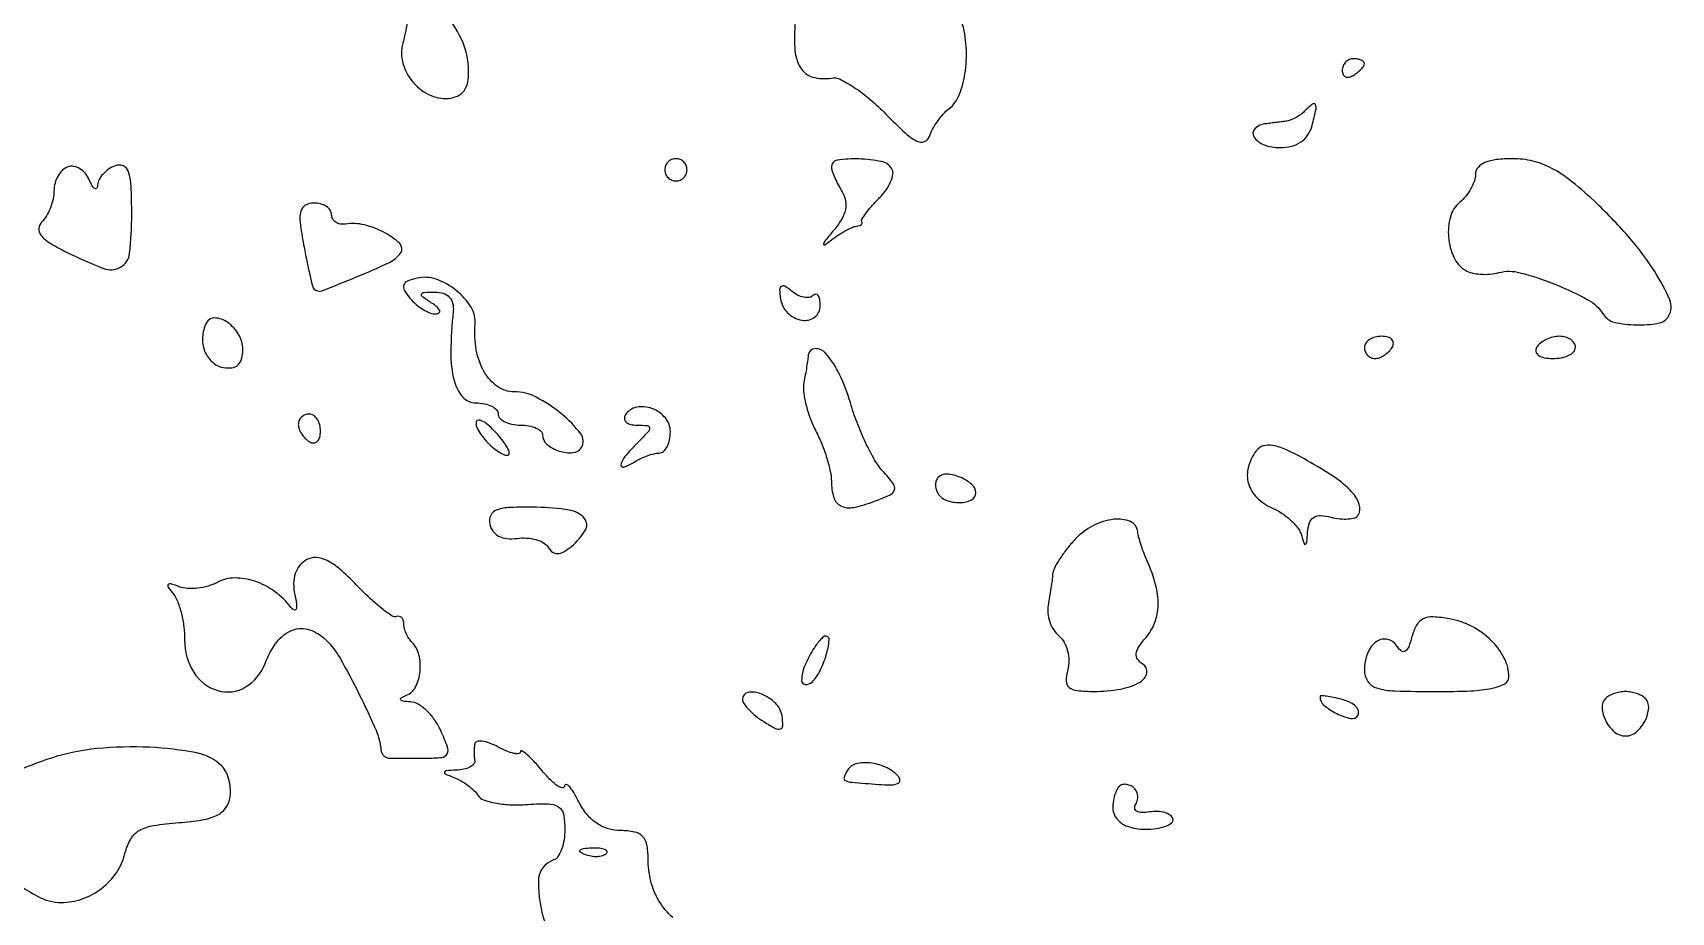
# Model space of a CAD drawing. Extents: x 0 to 5034, y 0 to 2560.
# Drawn here: x 1639.1 to 1786.6, y 667.1 to 746.3 of the extents above; entities that cross this region are included whole.
import ezdxf

# ---------------------------------------------------------------- set-up
doc = ezdxf.new("R2010")
doc.units = 0

msp = doc.modelspace()

# ---------------------------------------------------------------- linework, layer by layer
for points in [[(1672.986345, 748.75, -0.029296), (1672.94294, 748.126454, -0.010658), (1672.811029, 747.250041, -0.010526), (1672.62563, 746.295085, -0.012365), (1672.408698, 745.399076, 0.136613), (1672.425691, 743.567665, 0.109958), (1673.373111, 741.832845, 0.111296), (1674.955392, 740.678643, 0.142794), (1676.735128, 740.455242, 0.099218), (1677.504294, 740.741766, 0.126185), (1678.027235, 741.28608, 0.100174), (1678.298872, 742.120705, 0.045994), (1678.325351, 743.269507, 0.103966), (1677.524576, 746.096116, 0.072394), (1675.570476, 748.788714, 0.181594), (1673.892271, 749.577145, 0.434572)], [(1757, 742.940983, 0.108972), (1757.078288, 742.586039, 0.182303), (1757.29375, 742.3746, 0.161196), (1757.6179, 742.343488, 0.082592), (1758, 742.5, 0.029505), (1758.382774, 742.768994, 0.035638), (1758.70625, 743.066025, 0.038439), (1758.934461, 743.34829, 0.151918), (1759, 743.559017, 0.210953), (1758.92554, 743.727648, 0.081139), (1758.70625, 743.870461, 0.061769), (1758.382849, 743.967655, 0.042167), (1758, 744, 0.105053), (1757.618444, 743.918938, 0.099167), (1757.29375, 743.688914, 0.09642), (1757.076123, 743.345238, 0.093332)], [(1753.583333, 739.25, -0.044385), (1753.229118, 738.95365, -0.031142), (1752.784375, 738.683594, -0.031558), (1752.32214, 738.476977, -0.055489), (1751.916667, 738.375, -0.00094), (1751.493676, 738.318129, -0.000516), (1750.975521, 738.25, -0.000514), (1750.449447, 738.181932, -0.000823), (1750, 738.125, 0.171625), (1749.122563, 737.685573, 0.349142), (1749.054007, 736.964147, 0.163565), (1749.958405, 736.248424, 0.086516), (1751.383369, 736, 0.061532), (1752.436755, 736.130127, 0.089464), (1753.288023, 736.514648, 0.096222), (1753.908647, 737.14677, 0.082332), (1754.289749, 738, 0.008453), (1754.642364, 739.447986, 0.186196), (1754.580144, 739.8705, 0.467223), (1754.31781, 739.918844, 0.023372)], [(1696, 734, 0.099038), (1696.076342, 733.618362, 0.097945), (1696.29375, 733.29375, 0.097945), (1696.618362, 733.076342, 0.099038), (1697, 733, 0.099038), (1697.381638, 733.076342, 0.097945), (1697.70625, 733.29375, 0.097945), (1697.923658, 733.618362, 0.099038), (1698, 734, 0.099038), (1697.923658, 734.381638, 0.097945), (1697.70625, 734.70625, 0.097945), (1697.381638, 734.923658, 0.099038), (1697, 735, 0.099038), (1696.618362, 734.923658, 0.097945), (1696.29375, 734.70625, 0.097945), (1696.076342, 734.381638, 0.099038)], [(1711.015313, 734.25, 0.075198), (1711.081667, 733.864667, 0.020583), (1711.300518, 733.286397, 0.020323), (1711.606056, 732.643411, 0.019911), (1711.964723, 732.022839, -0.094611), (1712.273051, 731.24003, -0.101057), (1712.260816, 730.417655, -0.081227), (1711.906938, 729.527535, -0.040632), (1711.19941, 728.540072, 0.005691), (1710.454948, 727.640921, 0.113429), (1710.299354, 727.322309, 0.677632), (1710.397632, 727.253902, 0.017525), (1711, 727.682196, -0.018516), (1711.62931, 728.127772, -0.019464), (1712.279688, 728.51776, -0.01953), (1712.864546, 728.809111, -0.07771), (1713.25, 728.914963, 0.045115), (1713.519882, 728.970534, 0.097643), (1713.70625, 729.06944, 0.174774), (1713.780482, 729.192672, 0.217631), (1713.75, 729.321429, -0.310614), (1713.737539, 729.533424, -0.020983), (1714.0902, 730.0652, -0.024224), (1714.602974, 730.704542, -0.015246), (1715.259191, 731.402048, 0.039838), (1715.890662, 732.143045, 0.051984), (1716.334709, 732.914545, 0.062263), (1716.543067, 733.602664, 0.182803), (1716.450174, 734.08062, 0.206049), (1715.50934, 734.739324, 0.043339), (1713.470188, 734.980609, 0.045005), (1711.535652, 734.86674, 0.377108)], [(1769, 733.622445, -0.083488), (1768.896807, 733.008742, -0.043913), (1768.579889, 732.300886, -0.042086), (1768.11707, 731.613885, -0.050319), (1767.569836, 731.057959, 0.153523), (1766.740359, 729.773504, 0.088529), (1766.569464, 727.92399, 0.08778), (1767.04995, 726.114673, 0.146673), (1768.087272, 724.946063, 0.0822), (1768.656797, 724.71226, 0.039221), (1769.442156, 724.595883, 0.0375), (1770.301779, 724.601259, 0.043668), (1771.107043, 724.738243, -0.130479), (1773.023941, 724.731124, -0.029361), (1776.14586, 723.689927, -0.029359), (1779.12427, 722.290232, -0.130535), (1780.516539, 720.97324, 0.200069), (1781.488799, 720.275755, 0.050437), (1783.461773, 720.024663, 0.050387), (1785.433686, 720.172622, 0.213571), (1786.389805, 720.8217, 0.244674), (1786.496806, 722.271803, 0.040488), (1785.141787, 724.829448, 0.036367), (1782.891994, 727.845918, 0.024212), (1779.913293, 730.967701, 0.019665), (1777.685362, 732.926119, 0.048206), (1775.868905, 734.130391, 0.062385), (1774.168069, 734.779341, 0.060045), (1772.337233, 735, 0.029026), (1770.894147, 734.916156, 0.068961), (1769.855644, 734.646804, 0.109524), (1769.228399, 734.208732, 0.187907)], [(1642.25, 734.264039, 0.109229), (1641.772044, 733.971384, 0.069266), (1641.367188, 733.455582, 0.064462), (1641.093393, 732.805122, 0.067519), (1641, 732.116667, -0.053857), (1640.920407, 731.379877, -0.038565), (1640.681408, 730.585679, -0.03912), (1640.330951, 729.855713, -0.06499), (1639.915431, 729.315431, 0.178176), (1639.640389, 728.720038, 0.190609), (1639.827288, 728.108494, 0.087451), (1640.593299, 727.432525, 0.021463), (1642.069069, 726.615431, 0.023471), (1645.458491, 725.118824, 0.224523), (1646.992958, 725.230804, 0.241634), (1647.811352, 726.474373, 0.026974), (1648, 729.968615, 0.01085), (1647.943615, 732.56673, 0.071532), (1647.703488, 733.84128, 0.214651), (1647.226917, 734.350875, 0.192941), (1646.5, 734.361626, 0.059459), (1645.921147, 734.056443, 0.056686), (1645.419979, 733.619347, 0.061206), (1645.066975, 733.122856, 0.109028), (1644.929715, 732.643011, -0.110652), (1644.844592, 732.349005, -0.426704), (1644.68041, 732.304988, -0.131202), (1644.447649, 732.547347, -0.025499), (1644.179715, 733.097373, 0.073545), (1643.826026, 733.675373, 0.082953), (1643.332479, 734.098997, 0.093044), (1642.778963, 734.306222, 0.126797)], [(1663.477894, 727.25, 0.004406), (1663.762753, 725.796097, 0.006615), (1664.039215, 724.533233, 0.003051), (1664.294336, 723.466953, 0.133716), (1664.405128, 723.26739, 0.298048), (1665.108302, 723.111029, 0.007854), (1668.226917, 724.34304, 0.011826), (1671.208558, 725.658825, 0.128542), (1672.20921, 726.493017, 0.368344), (1672.135997, 727.34568, 0.07351), (1670.802677, 728.323022, 0.060441), (1668.929715, 729.038828, 0.100904), (1667.25, 729.111412, -0.082274), (1666.772623, 729.11439, -0.106369), (1666.367188, 729.277435, -0.11982), (1666.097476, 729.574011, -0.125526), (1666, 729.956163, 0.152224), (1665.875927, 730.354253, 0.098237), (1665.526683, 730.693373, 0.081037), (1665.004785, 730.922148, 0.062934), (1664.388709, 731, 0.127558), (1663.622567, 730.801311, 0.209234), (1663.223219, 730.276851, 0.091304), (1663.165295, 729.246653, 0.014683)], [(1673.696896, 724.240075, 0.03837), (1672.822814, 723.970841, 0.219388), (1672.495675, 723.628959, 0.220717), (1672.5442, 723.159686, 0.038824), (1673.069341, 722.416449, 0.042782), (1673.602475, 721.875623, 0.040146), (1674.230791, 721.42058, 0.042745), (1674.856337, 721.109787, 0.097622), (1675.372445, 721.015313, 0.146983), (1675.663821, 721.107191, 0.346739), (1675.728156, 721.310881, 0.127461), (1675.506543, 721.624501, 0.032098), (1675, 722, -0.012351), (1674.18256, 722.557365, -0.324549), (1674.103629, 722.795537, -0.311404), (1674.306036, 722.952427, -0.011793), (1675.312858, 722.984687, -0.079775), (1676.0558, 722.871821, -0.126936), (1676.596633, 722.53086, -0.12979), (1676.897399, 721.977209, -0.085426), (1676.947704, 721.25, 0.021772), (1676.733287, 717.54682, 0.064618), (1677.024014, 715.024548, 0.118586), (1677.791125, 713.550647, 0.217025), (1679, 713, -0.048028), (1679.765418, 712.926307, -0.068025), (1680.4125, 712.70625, -0.088204), (1680.848523, 712.381882, -0.191087), (1681, 712, 0.191087), (1681.151477, 711.618118, 0.088204), (1681.5875, 711.29375, 0.068025), (1682.234582, 711.073693, 0.048028), (1683, 711, -0.042713), (1683.765672, 710.934472, -0.06238), (1684.4125, 710.737678, -0.081888), (1684.850784, 710.448422, -0.208972), (1685, 710.106989, 0.223072), (1685.391979, 709.272114, 0.095691), (1686.497614, 708.665109, 0.097785), (1687.731249, 708.520945, 0.239055), (1688.490149, 708.984061, 0.312625), (1688.424816, 710.229183, 0.055339), (1686.708273, 712.003013, 0.053292), (1684.428309, 713.512334, 0.120142), (1682.42807, 714, -0.156268), (1680.943656, 714.475544, -0.107221), (1679.746046, 715.794768, -0.087176), (1679.028546, 717.762942, -0.065807), (1678.926573, 720.066292, 0.162115), (1678.55343, 721.629959, 0.085591), (1677.213666, 723.137771, 0.083618), (1675.409744, 724.139082, 0.141426)], [(1706.413422, 722.388936, 0.16042), (1707.049951, 721.116544, 0.154693), (1708.327422, 720.44846, 0.209101), (1709.491357, 720.730037, 0.234454), (1710, 721.755151, 0.040193), (1709.954758, 722.317043, 0.115528), (1709.806715, 722.676457, 0.251479), (1709.589836, 722.78318, 0.189716), (1709.342009, 722.675343, -0.163367), (1708.995467, 722.50299, -0.084614), (1708.506674, 722.518232, -0.069255), (1707.953735, 722.712762, -0.054089), (1707.422302, 723.064483, 0.033505), (1706.811972, 723.505513, 0.295362), (1706.49472, 723.500551, 0.259339), (1706.34033, 723.199058, 0.027882)], [(1654.717159, 720.206326, 0.097857), (1654.376516, 718.933128, 0.108157), (1654.565699, 717.674089, 0.118768), (1655.237563, 716.694236, 0.136607), (1656.25, 716.190371, 0.078302), (1657.023538, 716.164085, 0.158145), (1657.570354, 716.418853, 0.144593), (1657.89425, 716.966746, 0.061755), (1658, 717.819687, 0.134732), (1657.636983, 719.142417, 0.10197), (1656.618461, 720.260264, 0.145152), (1655.489525, 720.66003, 0.300134)], [(1759, 718, 0.092995), (1759.071618, 717.618268, 0.096318), (1759.276414, 717.29375, 0.099231), (1759.581949, 717.076556, 0.105429), (1759.940983, 717, 0.089642), (1760.346558, 717.073302, 0.053229), (1760.7871, 717.29375, 0.051032), (1761.193797, 717.617485, 0.06081), (1761.5, 718, 0.139169), (1761.607943, 718.379648, 0.191142), (1761.478525, 718.70625, 0.138808), (1761.110654, 718.926733, 0.066118), (1760.559017, 719, 0.062283), (1759.962904, 718.925455, 0.080552), (1759.457961, 718.70625, 0.097988), (1759.120018, 718.381379, 0.153634)], [(1774.5, 718, 0.202618), (1774.441401, 717.621877, 0.181468), (1774.66835, 717.29375, 0.104212), (1775.195401, 717.071541, 0.047867), (1775.940983, 717, 0.0466), (1776.729059, 717.073608, 0.066561), (1777.395164, 717.29375, 0.086673), (1777.844577, 717.618015, 0.195654), (1778, 718, 0.142666), (1777.888931, 718.38134, 0.09965), (1777.576711, 718.70625, 0.08433), (1777.109818, 718.925146, 0.067639), (1776.559017, 719, 0.061875), (1775.961978, 718.925833, 0.051278), (1775.359775, 718.70625, 0.053305), (1774.842344, 718.382836, 0.08825)], [(1708.923489, 717.333333, -0.012776), (1708.872787, 716.902358, -0.00393), (1708.77462, 716.25509, -0.003929), (1708.65335, 715.532297, -0.004299), (1708.524144, 714.832932, 0.078845), (1708.496092, 714.006244, 0.029606), (1708.707201, 712.863251, 0.028441), (1709.088873, 711.623714, 0.030762), (1709.600656, 710.468625, -0.024073), (1710.136344, 709.301944, -0.020582), (1710.588943, 708.027114, -0.021088), (1710.903873, 706.832772, -0.053964), (1711, 705.94471, 0.072343), (1711.213732, 704.475226, 0.214854), (1711.863654, 703.722358, 0.161831), (1713.014335, 703.590025, 0.038659), (1714.887963, 704.136225, 0.018425), (1716.307951, 704.732883, 0.222409), (1716.679145, 705.17495, 0.232976), (1716.568319, 705.730204, 0.020196), (1715.617522, 706.870139, -0.054273), (1714.894127, 707.868312, -0.019269), (1714.078638, 709.434136, -0.01886), (1713.308527, 711.235969, -0.021095), (1712.707591, 713.025317, 0.041208), (1711.740591, 715.562075, 0.068653), (1710.482732, 717.466763, 0.221538), (1709.520045, 717.889783, 0.381327)], [(1692.444954, 711.910933, 0.168199), (1692.367688, 711.565887, 0.190083), (1692.526287, 711.267587, 0.121126), (1692.92813, 711.0658, 0.056131), (1693.512412, 711, -0.02295), (1694.436887, 710.957544, -0.376824), (1694.633468, 710.75, -0.199268), (1694.500277, 710.391638, -0.009043), (1693.571429, 709.428571, 0.018687), (1692.406437, 708.173085, 0.133104), (1692.051868, 707.431525, 0.579777), (1692.310594, 707.213019, 0.054107), (1693.25, 707.67567, -0.030469), (1693.80193, 707.980649, -0.024686), (1694.426563, 708.240722, -0.025346), (1695.028279, 708.423227, -0.057186), (1695.5, 708.484687, 0.18196), (1695.881815, 708.635109, 0.089071), (1696.20625, 709.054999, 0.06973), (1696.426133, 709.674739, 0.05047), (1696.5, 710.404671, 0.175847), (1696.048551, 711.648619, 0.13045), (1694.844368, 712.499407, 0.14023), (1693.442888, 712.607555, 0.206772)], [(1663, 711.059017, 0.089642), (1663.073302, 710.653442, 0.053229), (1663.29375, 710.2129, 0.051032), (1663.617485, 709.806203, 0.06081), (1664, 709.5, 0.139169), (1664.379648, 709.392057, 0.191142), (1664.70625, 709.521475, 0.138808), (1664.926733, 709.889346, 0.066118), (1665, 710.440983, 0.062283), (1664.925455, 711.037096, 0.080552), (1664.70625, 711.542039, 0.097988), (1664.381379, 711.879982, 0.153634), (1664, 712, 0.092995), (1663.618268, 711.928382, 0.096318), (1663.29375, 711.723586, 0.099231), (1663.076556, 711.418051, 0.105429)], [(1679, 711.193873, 0.112363), (1679.102489, 710.743571, 0.038054), (1679.440625, 710.157967, 0.035584), (1679.92599, 709.546404, 0.034033), (1680.5, 709, 0.025998), (1681.076326, 708.570237, 0.059248), (1681.559375, 708.324622, 0.129665), (1681.869644, 708.295323, 0.367029), (1682, 708.448984, 0.125339), (1681.90807, 708.809945, 0.025246), (1681.559375, 709.379657, 0.025202), (1681.074232, 710.017684, 0.021226), (1680.5, 710.642857, 0.030007), (1679.923032, 711.154438, 0.078501), (1679.440625, 711.423468, 0.19907), (1679.138748, 711.411096, 0.292116)], [(1749.262492, 708.69144, 0.095223), (1748.546562, 707.205977, 0.134354), (1748.55807, 705.744107, 0.131748), (1749.315668, 704.471503, 0.089819), (1750.719842, 703.525857, -0.045363), (1751.599802, 703.04033, -0.041135), (1752.409264, 702.389648, -0.043575), (1753.036534, 701.680772, -0.093335), (1753.35384, 701.025857, 0.013154), (1753.563813, 700.325668, 0.490609), (1753.699668, 700.277469, 0.230703), (1753.814223, 700.465983, 0.007627), (1753.883999, 701.366631, -0.06685), (1754.050495, 702.207098, -0.170546), (1754.429392, 702.688398, -0.154514), (1755.055371, 702.854547, -0.052201), (1755.999004, 702.710511, 0.035908), (1756.796163, 702.562162, 0.046654), (1757.538586, 702.548079, 0.054469), (1758.127463, 702.657125, 0.183336), (1758.433021, 702.891626, 0.228384), (1758.535242, 703.866165, 0.102059), (1757.846668, 704.994392, 0.057447), (1756.309437, 706.301436, 0.019917), (1753.823844, 707.825531, 0.017079), (1751.990303, 708.770939, 0.063662), (1750.758359, 709.172035, 0.118202), (1749.894582, 709.130794, 0.163636)], [(1720.624952, 706.291619, 0.112362), (1720.447014, 706.008818, 0.077846), (1720.378206, 705.63587, 0.072274), (1720.425746, 705.232189, 0.073142), (1720.586203, 704.86052, 0.166742), (1721.350977, 704.233457, 0.091719), (1722.556368, 704.022312, 0.10994), (1723.605693, 704.266365, 0.288442), (1724, 704.893011, 0.218838), (1723.648401, 705.65787, 0.079209), (1722.605117, 706.298867, 0.079214), (1721.414306, 706.58367, 0.218914)], [(1680.230805, 702.096927, 0.109782), (1680.512557, 701.458387, 0.112953), (1681.03591, 701.007085, 0.09617), (1681.777575, 700.781794, 0.060488), (1682.686061, 700.79785, -0.05054), (1683.553656, 700.830406, -0.053297), (1684.394197, 700.686137, -0.059366), (1685.085723, 700.397775, -0.126559), (1685.500438, 699.999292, 0.094338), (1685.895718, 699.567856, 0.170804), (1686.347505, 699.426793, 0.124568), (1686.894181, 699.586101, 0.040349), (1687.589028, 700.073886, 0.082216), (1688.841076, 701.518794, 0.330511), (1688.744001, 702.613206, 0.175932), (1687.38182, 703.349626, 0.031506), (1684.455905, 703.596927, 0.012999), (1682.085486, 703.585864, 0.077776), (1680.875502, 703.358298, 0.196475), (1680.330829, 702.871694, 0.164074)], [(1732.96175, 700.728569, 0.021097), (1732.205204, 699.844518, 0.023456), (1731.553789, 698.929626, 0.023663), (1731.076548, 698.104783, 0.10166), (1730.923489, 697.561439, -0.01325), (1730.871643, 697.036558, -0.005095), (1730.772928, 696.310568, -0.00504), (1730.649807, 695.524743, -0.006188), (1730.518385, 694.793688, 0.07543), (1730.489297, 694.060846, 0.056335), (1730.66874, 693.271221, 0.056658), (1731.018006, 692.546709, 0.079083), (1731.491661, 692.00692, -0.094977), (1731.951634, 691.448111, -0.061533), (1732.260296, 690.667149, -0.058958), (1732.379456, 689.794433, -0.068532), (1732.280134, 688.963232, 0.062236), (1732.146373, 687.951648, 0.225329), (1732.413446, 687.37856, 0.150375), (1733.127969, 687.082403, 0.024944), (1734.633369, 687.015313, 0.041756), (1737.032912, 687.228968, 0.084336), (1738.816562, 687.861004, 0.224829), (1739.398021, 688.676037, 0.307856), (1739.04162, 689.474277, -0.100158), (1738.577143, 689.909788, -0.184689), (1738.449505, 690.40417, -0.119662), (1738.674245, 691.018334, -0.032136), (1739.310184, 691.849277, 0.090204), (1740.122025, 693.211142, 0.085925), (1740.420486, 694.795344, 0.070213), (1740.18645, 696.651753, 0.037872), (1739.413389, 698.828091, -0.013828), (1739.123517, 699.534559, -0.012781), (1738.864931, 700.274624, -0.012891), (1738.668595, 700.945243, -0.040985), (1738.586367, 701.404671, 0.276915), (1737.920735, 702.307189, 0.129381), (1736.427554, 702.514112, 0.089934), (1734.550925, 701.935628, 0.085803)], [(1663.718247, 698.862199, 0.09782), (1663.118433, 698.351603, 0.087285), (1662.728296, 697.631353, 0.07761), (1662.578504, 696.744841, 0.057131), (1662.67975, 695.752357, -0.018749), (1662.834507, 694.893636, -0.107082), (1662.801119, 694.434181, -0.462837), (1662.621546, 694.35443, -0.116793), (1662.336747, 694.585463, 0.07189), (1660.869224, 696.010014, 0.075111), (1659.079182, 696.935264, 0.082833), (1657.258624, 697.232498, 0.122595), (1655.697682, 696.838204, -0.05261), (1654.872889, 696.502757, -0.041736), (1653.9291, 696.313675, -0.043096), (1653.013813, 696.28789, -0.077261), (1652.280416, 696.445889, 0.017314), (1651.521334, 696.707407, 0.309074), (1651.287124, 696.634351, 0.330175), (1651.27975, 696.397367, 0.018558), (1651.748419, 695.772892, -0.079478), (1652.144024, 695.085642, -0.030695), (1652.472414, 694.032692, -0.029443), (1652.694575, 692.826047, -0.03211), (1652.764863, 691.636271, 0.140658), (1653.580908, 688.736161, 0.185469), (1655.748071, 687.08781, 0.209846), (1658.249907, 687.41542, 0.167433), (1660.009743, 689.525626, -0.069388), (1661.086143, 691.487209, -0.142108), (1662.472626, 692.536939, -0.174481), (1664.002565, 692.567896, -0.115546), (1665.510685, 691.632172, -0.067014), (1666.75518, 690.000447, -0.013779), (1668.46341, 686.799297, -0.012879), (1669.994996, 683.519469, -0.08276), (1670.439242, 681.75, 0.096427), (1670.519441, 681.463669, 0.08998), (1670.702465, 681.220312, 0.090107), (1670.959055, 681.057016, 0.097061), (1671.25, 681), (1672.507765, 681), (1674.478561, 681, 0.024086), (1675.919619, 681.06946, 0.250713), (1676.396722, 681.38727, 0.215131), (1676.438352, 681.997915, 0.01795), (1675.818046, 683.5, 0.047299), (1675.2645, 684.462197, 0.049289), (1674.546662, 685.288816, 0.054441), (1673.780803, 685.869145, 0.123127), (1673.089485, 686.078947, -0.017823), (1672.42698, 686.135577, -0.234888), (1672.227547, 686.266903, -0.419939), (1672.27367, 686.434802, -0.031016), (1672.75, 686.662281, 0.184622), (1673.560238, 687.41507, 0.088284), (1673.960198, 688.801315, 0.083957), (1673.865359, 690.310927, 0.139682), (1673.25, 691.416667, -0.052335), (1672.962896, 691.771105, -0.038368), (1672.720313, 692.215625, -0.03908), (1672.554398, 692.677688, -0.066753), (1672.5, 693.083333, 0.073095), (1672.451238, 693.415105, 0.121352), (1672.308233, 693.657292, 0.152423), (1672.095366, 693.771756, 0.14005), (1671.847177, 693.75, -0.246349), (1671.451578, 693.79664, -0.016889), (1670.513115, 694.486954, -0.021011), (1669.408551, 695.436352, -0.014015), (1668.222421, 696.609842, 0.022164), (1666.751699, 698.018224, 0.06402), (1665.583005, 698.803376, 0.102026), (1664.599482, 699.06538, 0.142759)], [(1763.276764, 691.950345, -0.027167), (1762.986244, 691.043704, -0.150792), (1762.6748, 690.645503, -0.319428), (1762.338874, 690.64908, -0.097358), (1761.973066, 691.043581, 0.191657), (1761.105853, 691.68724, 0.222394), (1760.102447, 691.506841, 0.1467), (1759.287242, 690.464924, 0.093421), (1759, 688.940983, 0.143669), (1759.300541, 687.916625, 0.179347), (1760.087205, 687.324653, 0.065052), (1761.742978, 687.057, 0.007585), (1765.5, 687, 0.010682), (1768.574018, 687.06568, 0.039015), (1770.508471, 687.300341, 0.071821), (1771.633389, 687.700929, 0.278185), (1772, 688.30887, 0.118064), (1771.593763, 690.005294, 0.081117), (1770.42031, 691.608102, 0.074767), (1768.687843, 692.865175, 0.074904), (1766.663361, 693.556155, 0.03234), (1765.185113, 693.726498, 0.123837), (1764.283215, 693.5471, 0.157026), (1763.693805, 692.993282, 0.06239)], [(1709.337137, 690.75, 0.042354), (1708.580443, 689.274039, 0.090779), (1708.317091, 688.026373, 0.388717), (1708.647123, 687.6459, 0.228924), (1709.259179, 687.859179, 0.082967), (1709.980829, 688.870358, 0.042448), (1710.545301, 690.328103, 0.044985), (1710.802314, 691.631497, 0.445247), (1710.470533, 692, 0.186283), (1710.289429, 691.930101, 0.024403), (1709.992192, 691.632812, 0.025667), (1709.661945, 691.228733, 0.01887)], [(1703, 686.313871, 0.152138), (1703.124341, 685.914684, 0.037884), (1703.559287, 685.376441, 0.035219), (1704.175161, 684.808418, 0.029095), (1704.903957, 684.292053, 0.016139), (1705.959851, 683.679086, 0.200689), (1706.411458, 683.634876, 0.329883), (1706.624346, 683.923824, 0.035748), (1706.559481, 684.801506, 0.165443), (1705.983578, 685.926451, 0.092249), (1704.686981, 686.786636, 0.143967), (1703.513507, 686.923138, 0.365207)], [(1755, 686.528825, 0.223152), (1755.356862, 685.769047, 0.057815), (1756.520016, 685.011834, 0.060841), (1757.766932, 684.570692, 0.319152), (1758.399725, 684.837752, 0.205946), (1758.45867, 685.234859, 0.128502), (1758.223586, 685.650773, 0.086397), (1757.70822, 686.02525, 0.050099), (1756.988753, 686.29269, 0.01257), (1756.226028, 686.471792, 0.021833), (1755.584196, 686.576584, 0.018501), (1755.091791, 686.616647, 0.427215)], [(1780.735568, 686.402234, 0.215227), (1780.404615, 685.526735, 0.104339), (1780.731169, 684.349092, 0.098711), (1781.527841, 683.354206, 0.1765), (1782.5, 683, 0.1765), (1783.472159, 683.354206, 0.098711), (1784.268831, 684.349092, 0.104339), (1784.595385, 685.526735, 0.215227), (1784.264432, 686.402234, 0.076542), (1783.951675, 686.631524, 0.038312), (1783.499552, 686.824406, 0.036896), (1782.990546, 686.955946, 0.044813), (1782.5, 687, 0.044813), (1782.009454, 686.955946, 0.036896), (1781.500448, 686.824406, 0.038312), (1781.048325, 686.631524, 0.076542)], [(1712.444954, 679.910933, 0.055555), (1712.140183, 679.267869, 0.386004), (1712.266073, 678.974363, 0.086386), (1712.831426, 678.826083, 0.002681), (1715.232244, 678.636514, 0.02105), (1716.376797, 678.60063, 0.100882), (1717.011839, 678.737203, 0.326388), (1717.176769, 679.020701, 0.171999), (1716.992367, 679.407633, 0.089787), (1715.860826, 680.19228, 0.079412), (1714.476398, 680.573526, 0.091518), (1713.218976, 680.482458, 0.192941)], [(1736.754232, 678.266312, 0.093659), (1736.337505, 676.80455, 0.173877), (1736.642817, 675.625414, 0.163635), (1737.650015, 674.861761, 0.081261), (1739.25, 674.6, 0.032456), (1740.286172, 674.66733, 0.056969), (1741.11875, 674.874249, 0.085582), (1741.637685, 675.177018, 0.29122), (1741.75, 675.533614, 0.177456), (1741.515544, 675.867011, 0.080514), (1741.027265, 676.10045, 0.064701), (1740.370587, 676.203772, 0.048703), (1739.640689, 676.152237, -0.043346), (1738.949907, 676.096034, -0.127938), (1738.493268, 676.217485, -0.246677), (1738.320771, 676.485036, -0.16203), (1738.407001, 676.849525, 0.092456), (1738.573756, 677.280496, 0.096152), (1738.570603, 677.736411, 0.099332), (1738.398907, 678.146339, 0.106036), (1738.08541, 678.447214, 0.076159), (1737.694606, 678.613157, 0.096446), (1737.303651, 678.635555, 0.111232), (1736.974193, 678.512816, 0.132806)], [(1690.729167, 672.395833, -0.126455), (1690.402231, 672.202593, -0.060344), (1689.916927, 672.123424, -0.05415), (1689.359369, 672.160852, -0.051402), (1688.8125, 672.316886, -0.054073), (1688.395823, 672.538436, -0.470617), (1688.37858, 672.720685, -0.168741), (1688.670344, 672.862007, -0.018894), (1689.416667, 672.921053, -0.028489), (1690.112848, 672.910055, -0.077125), (1690.592839, 672.799335, -0.208169), (1690.77538, 672.614691, -0.296942)]]:
    msp.add_lwpolyline(points, format="xyb", close=True)
for points in [[(1707.782035, 747.75, 0.035691), (1707.700457, 744.940175, 0.122578), (1708.211968, 743.202409, 0.193299), (1709.310675, 742.351977, 0.112976), (1710.997599, 742.264486, -0.159953), (1711.78838, 742.149789, -0.030822), (1713.058854, 741.417497, -0.029991), (1714.493809, 740.339107, -0.023738), (1715.911626, 739.013233, 0.01254), (1717.635305, 737.327436, 0.068657), (1718.699001, 736.580655, 0.207603), (1719.373197, 736.536351, 0.230547), (1719.826257, 737, -0.045501), (1720.108811, 737.647249, -0.027971), (1720.549865, 738.353125, -0.027922), (1721.068937, 739.007991, -0.044031), (1721.590001, 739.5, 0.137065), (1722.53779, 740.800893, 0.057156), (1723.064826, 742.926698, 0.053064), (1723.120536, 745.369058, 0.060258), (1722.64731, 747.661217, 0.132011)], [(1635.999121, 670.769804, 0.022936), (1639.524765, 668.559995, 0.129216), (1641.655484, 668, 0.084971), (1643.548936, 668.324118, 0.079472), (1645.275852, 669.262345, 0.079943), (1646.615731, 670.686388, 0.087599), (1647.38965, 672.416353, -0.067842), (1647.907702, 673.708203, -0.134449), (1648.681374, 674.483803, -0.091296), (1649.957138, 674.931157, -0.020696), (1652.246052, 675.192731, 0.021285), (1654.326038, 675.43291, 0.070872), (1655.637299, 675.837142, 0.115106), (1656.424713, 676.460646, 0.121652), (1656.835153, 677.35622, 0.058731), (1656.890731, 678.14558, 0.0484), (1656.769725, 678.981491, 0.050316), (1656.501577, 679.737053, 0.086167), (1656.11755, 680.28245, 0.150272), (1653.872397, 681.471596, 0.03529), (1649.600958, 681.978944, 0.036414), (1644.863331, 681.859895, 0.053159), (1640.778571, 681.01426, 0.030455), (1637.249686, 679.640469, 0.048126)], [(1696.72261, 666.63662, -0.073729), (1695.476736, 668.146835, -0.07601), (1694.747568, 669.916399, -0.059854), (1694.5, 671.977071, 0.046863), (1694.383006, 673.222576, 0.148867), (1693.998858, 673.9553, 0.1495), (1693.272728, 674.347802, 0.047398), (1692.034542, 674.477071, -0.070437), (1690.891825, 674.649707, -0.076013), (1689.874024, 675.131751, -0.072033), (1689.004848, 675.921993, -0.054842), (1688.299284, 677, 0.016361), (1687.806879, 677.895622, 0.046391), (1687.388384, 678.471875, 0.171279), (1687.128228, 678.617634, 0.450854), (1686.981473, 678.5, -0.431709), (1686.787838, 678.334324, -0.122279), (1686.369838, 678.48723, -0.049848), (1685.726248, 679.022367, -0.020739), (1684.966731, 679.860784, 0.012647), (1684.211185, 680.72243, 0.027142), (1683.577727, 681.338335, 0.045161), (1683.140104, 681.655284, 0.581678), (1683, 681.5756, -0.385884), (1682.849332, 681.409446, -0.076846), (1682.4125, 681.433806, -0.04678), (1681.767526, 681.635151, -0.023833), (1681, 682, 0.031541), (1680.224552, 682.354076, 0.057929), (1679.552714, 682.525299, 0.091878), (1679.081084, 682.50197, 0.306172), (1678.881579, 682.285184, 0.023142), (1678.844726, 681.930091, 0.014286), (1678.83273, 681.510335, 0.014319), (1678.844657, 681.093945, 0.024837), (1678.881579, 680.75, -0.228096), (1678.793735, 680.457674, -0.090315), (1678.451151, 680.197122, -0.06498), (1677.911557, 680.006065, -0.041384), (1677.25, 679.921053, 0.007783), (1676.317253, 679.864413, 0.289553), (1676.154225, 679.743056, 0.403256), (1676.220374, 679.586343, 0.010258), (1677, 679.271109, -0.039524), (1677.624725, 678.97491, -0.029619), (1678.261451, 678.556871, -0.030264), (1678.816875, 678.088387, -0.058402), (1679.187919, 677.641488, 0.163878), (1679.684747, 677.248135, 0.038644), (1680.720123, 676.964304, 0.035762), (1682.023795, 676.808672, 0.02865), (1683.437919, 676.822758, -0.018473), (1685.485488, 676.884826, -0.137935), (1686.410723, 676.617993, -0.207262), (1686.865813, 675.96288, -0.049642), (1687, 674.614659, -0.038632), (1686.925585, 673.652977, -0.048405), (1686.70334, 672.786878, -0.056309), (1686.37805, 672.131012, -0.170661), (1685.990092, 671.830031, 0.320481), (1684.614122, 669.937954, 0.084911), (1685.247998, 666.033126, 0.076209)]]:
    msp.add_lwpolyline(points, format="xyb")

doc.saveas('drawing.dxf')
